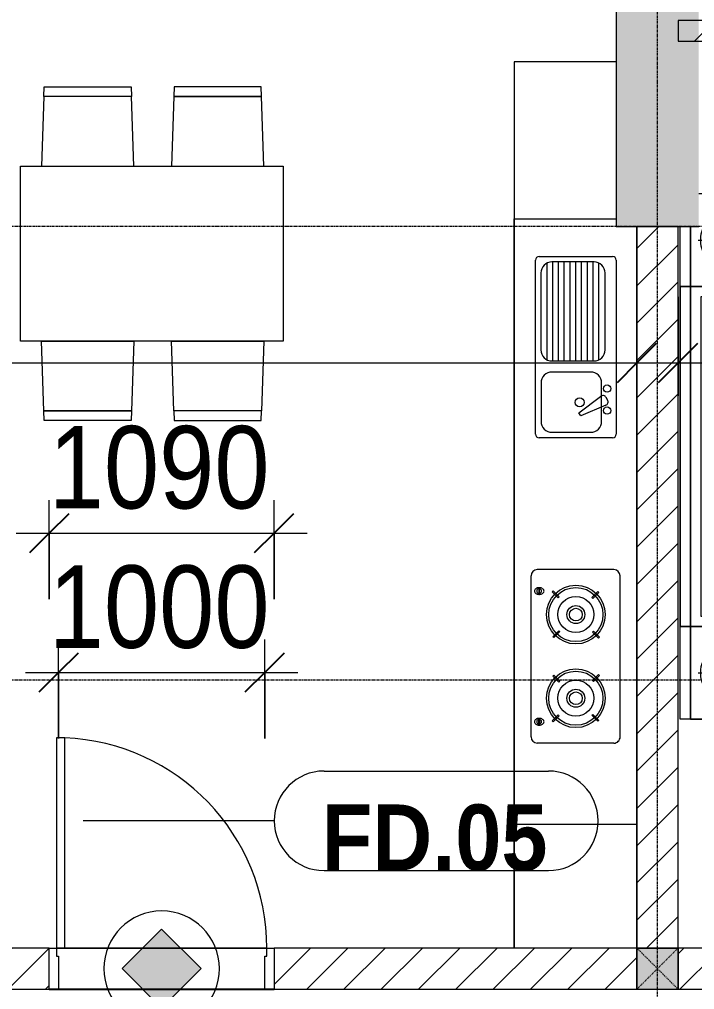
# Model space of a CAD drawing. Header units: millimetres. Extents: x 962 to 241049, y -15958 to 84407.
# Drawn here: x 121037 to 124312, y 35536 to 40242 of the extents above; entities that cross this region are included whole.
import ezdxf

# ---------------------------------------------------------------- set-up
doc = ezdxf.new("R2010")
doc.units = ezdxf.units.MM
doc.linetypes.add('Dash', pattern=[6, 3, -3])
doc.linetypes.add('Grid Line', pattern=[22.225, 12.7, -3.175, 3.175, -3.175])
for name, color, linetype, lineweight in [('0-1', 7, 'Continuous', 5), ('A-ANNO-DIMS', 211, 'Continuous', 9), ('A-ANNO-DIMS-160', 211, 'Continuous', 9), ('A-ANNO-NOTE', 131, 'Continuous', 9), ('A-DETL-GENF-2', 1, 'Continuous', 9), ('A-DOOR-3', 1, 'Continuous', 9), ('A-DOOR-FRAM-1', 1, 'Continuous', 9), ('A-DOOR-IDEN', 31, 'Continuous', 9), ('A-FLOR-2', 9, 'Continuous', 9), ('A-WALL', 113, 'Continuous', 9), ('A-WALL-1', 253, 'Continuous', 18), ('A-WALL-3', 113, 'Continuous', 18), ('A-WALL-PATT-1', 10, 'Continuous', 9), ('A-WALL-PATT-2', 111, 'Continuous', 9), ('I-FURN', 30, 'Continuous', 9), ('I-FURN-1', 254, 'Continuous', 9), ('S-COLS', 52, 'Continuous', 9), ('S-COLS-1', 52, 'Continuous', 5), ('S-COLS-2', 7, 'Continuous', 18), ('S-COLS-6', 52, 'Continuous', 18), ('S-COLS-7', 52, 'Dash', 9), ('S-COLS-HDLN', 52, 'Dash', 9), ('S-GRID-1', 1, 'Grid Line', 9)]:
    doc.layers.add(name, color=color, linetype=linetype, lineweight=lineweight)
doc.styles.add('Arial_B_5', font='arialbd_0.ttf', dxfattribs={"width": 0.9, "height": 320})
doc.styles.add('UTM Avo', font='UTM Avo.ttf', dxfattribs={"width": 0.9, "height": 400})
doc.dimstyles.new('1_Dim_chi_tiet_2_5', dxfattribs={"dimscale": 304.8, "dimtxt": 399.720379, "dimasz": 0.629921, "dimexe": 0.524934, "dimexo": 0.0625, "dimgap": 0.052493, "dimtad": 1, "dimdec": 0, "dimrnd": 5, "dimzin": 0, "dimdsep": 46, "dimtxsty": 'UTM Avo', "dimblk1": 'OBLIQUE', "dimblk2": 'OBLIQUE', "dimsah": 1, "dimcen": 0.09, "dimdle": 0.524934, "dimazin": 0, "dimtfac": 1, "dimtdec": 4, "dimtix": 1, "dimtmove": 0, "dimatfit": 3, "dimfxl": 1.049869, "dimfxlon": 1, "dimtvp": 1, "dimtolj": 1, "dimtzin": 0, "dimarcsym": 2})
pattern_1 = [(45, (63179.03, 0), (-90.50967, 90.50967), [])]

# ---------------------------------------------------------------- blocks, each defined once
blk = doc.blocks.new('NCV_TKTC_KET CAU_rvt-1-TKCS_MB TẦNG 1')
at = {"layer": 'S-COLS-1'}
blk.add_hatch(color=256, dxfattribs=at).paths.add_polyline_path([(61152.6, 39236.9), (61152.6, 40536.9), (60752.6, 40536.9), (60752.6, 39236.9), (60951.6, 39236.9)])
at = {"layer": 'S-COLS-2'}
for p, q in [((60752.6, 40536.9), (60752.6, 39236.9)), ((60752.6, 39236.9), (61152.6, 39236.9))]:
    blk.add_line(p, q, dxfattribs=at)
blk = doc.blocks.new('HE BEP A - HE BEP A-V100-TKCS_MB TẦNG 1')
at = {"layer": 'I-FURN'}
for p, q in [((3703.5, 605.3), (3703.5, 11)), ((3279.1, 524.2), (2497.5, 524.2)), ((3.5, 505.3), (3.5, 11)), ((765.9, 11), (765.9, 505.3)), ((765.9, 11), (765.9, 505.3)), ((948.4, 131.7), (948.4, 487.8)), ((965.9, 505.3), (1810.5, 505.3)), ((1828, 487.8), (1828, 131.7)), ((2467.5, 494.2), (2467.5, 122.2)), ((3309.1, 494.2), (3309.1, 122.2)), ((1401.8, 451.1), (1028.4, 451.1)), ((1747.9, 434.2), (1562.5, 434.2)), ((1706.2, 324.4), (1627.3, 429.4)), ((1644.6, 463.3), (1632.2, 456.1)), ((1670.1, 454.1), (1721.6, 333.3)), ((2795.6, 424), (2766.5, 394.9)), ((2800, 419.6), (2795.6, 424)), ((2976.7, 419.6), (2981.1, 424)), ((2981.1, 424), (3010.2, 394.9)), ((975, 397.7), (975, 193.3)), ((975, 391.9), (1455.1, 391.9)), ((979.9, 419.9), (1450.3, 419.9)), ((1455.1, 193.3), (1455.1, 397.7)), ((1509.1, 380.9), (1509.1, 194.2)), ((1801.3, 194.2), (1801.3, 380.9)), ((2578, 421.2), (2573.6, 416.8)), ((2573.6, 416.8), (2602.8, 387.7)), ((2607.1, 392.1), (2578, 421.2)), ((2602.8, 387.7), (2607.1, 392.1)), ((2766.5, 394.9), (2770.8, 390.5)), ((2770.8, 390.5), (2800, 419.6)), ((3005.8, 390.5), (2976.7, 419.6)), ((3010.2, 394.9), (3005.8, 390.5)), ((3169.5, 392.1), (3198.6, 421.2)), ((3173.9, 387.7), (3169.5, 392.1)), ((3203, 416.8), (3173.9, 387.7)), ((3198.6, 421.2), (3203, 416.8)), ((975, 363.9), (1455.1, 363.9)), ((975, 335.9), (1455.1, 335.9)), ((1721.6, 333.3), (1706.2, 324.4)), ((975, 307.9), (1455.1, 307.9)), ((975, 279.9), (1455.1, 279.9)), ((975, 251.9), (1455.1, 251.9)), ((975, 223.9), (1455.1, 223.9)), ((975, 195.9), (1455.1, 195.9)), ((2570.9, 199.3), (2600, 228.4)), ((2575.3, 194.9), (2570.9, 199.3)), ((2604.4, 224), (2575.3, 194.9)), ((2600, 228.4), (2604.4, 224)), ((2763.7, 226.8), (2768.1, 231.2)), ((2792.8, 197.7), (2763.7, 226.8)), ((2768.1, 231.2), (2797.2, 202)), ((2797.2, 202), (2792.8, 197.7)), ((3008.5, 231.2), (2979.4, 202)), ((2979.4, 202), (2983.8, 197.7)), ((2983.8, 197.7), (3012.9, 226.8)), ((3012.9, 226.8), (3008.5, 231.2)), ((3176.6, 228.4), (3172.2, 224)), ((3172.2, 224), (3201.4, 194.9)), ((3205.8, 199.3), (3176.6, 228.4)), ((3201.4, 194.9), (3205.8, 199.3)), ((981.5, 167.9), (1448.7, 167.9)), ((1810.5, 114.2), (965.9, 114.2)), ((1028.4, 139.9), (1401.8, 139.9)), ((1562.5, 140.8), (1747.9, 140.8)), ((2555.1, 133.3), (2555.1, 129.3)), ((2587.6, 133.3), (2555.1, 133.3)), ((2555.1, 129.3), (2587.6, 129.3)), ((2587.6, 129.3), (2587.6, 133.3)), ((3189, 129.3), (3189, 133.3)), ((3189, 133.3), (3221.5, 133.3)), ((3221.5, 129.3), (3189, 129.3)), ((3221.5, 133.3), (3221.5, 129.3)), ((3279.1, 92.2), (2497.5, 92.2)), ((3.5, 11), (765.9, 11)), ((4303.1, 11), (765.9, 11))]:
    blk.add_line(p, q, dxfattribs=at)
for centre, radius in [((1589.4, 460.9), 17.8), ((1696.1, 460.9), 17.8), ((2685.4, 309.4), 142.6), ((2685.4, 309.4), 131.3), ((3091.2, 309.4), 142.6), ((3091.2, 309.4), 131.3), ((2685.4, 309.4), 87.2), ((3091.2, 309.4), 87.2), ((1656.3, 327.5), 22.2), ((2685.4, 309.4), 43.6), ((2685.4, 309.4), 30.9), ((3091.2, 309.4), 43.6), ((3091.2, 309.4), 30.9)]:
    blk.add_circle(centre, radius, dxfattribs=at)
for centre, radius, start, end in [((2497.5, 494.2), 30, 90, 180), ((3279.1, 494.2), 30, 360, 90), ((965.9, 487.8), 17.5, 90, 180), ((1810.5, 487.8), 17.5, 0, 90), ((1028.4, 397.7), 53.3, 90, 180), ((1401.8, 397.7), 53.3, 360, 90), ((1562.5, 380.9), 53.3, 90, 180), ((1641, 440.7), 17.8, 119.9521, 219.4618), ((1653.4, 447.9), 17.8, 20.5379, 119.9521), ((1747.9, 380.9), 53.3, 360, 90), ((1028.4, 193.3), 53.3, 180, 270), ((1401.8, 193.3), 53.3, 270, 360), ((1562.5, 194.2), 53.3, 180, 270), ((1747.9, 194.2), 53.3, 270, 360), ((2580.1, 134.1), 24.7, 145.204, 163.9419), ((2571.3, 131.3), 11.6, 9.9102, 170.0898), ((2574.8, 137.9), 18.1, 120.7976, 145.204), ((2571.4, 143.6), 11.5, 90, 120.7976), ((2571.4, 143.6), 11.5, 59.2024, 90), ((2568, 137.9), 18.1, 34.796, 59.2024), ((2562.6, 134.1), 24.7, 16.0581, 34.796), ((3214, 134.1), 24.7, 145.204, 163.9419), ((3208.7, 137.9), 18.1, 120.7976, 145.204), ((3205.3, 131.3), 11.6, 9.9102, 170.0898), ((3205.3, 143.6), 11.5, 90, 120.7976), ((3205.3, 143.6), 11.5, 59.2024, 90), ((3201.9, 137.9), 18.1, 34.796, 59.2024), ((3196.5, 134.1), 24.7, 16.0581, 34.796), ((965.9, 131.7), 17.5, 180, 270), ((1810.5, 131.7), 17.5, 270, 360), ((2497.5, 122.2), 30, 180, 270), ((2588.6, 131.7), 33.5, 163.9419, 180), ((2588.6, 131.7), 33.5, 180, 196.0581), ((2580.1, 129.2), 24.7, 196.0581, 214.796), ((2571.3, 131.3), 11.6, 189.7177, 350.2823), ((2574.8, 125.5), 18.1, 214.796, 239.2024), ((2571.4, 119.8), 11.5, 239.2024, 270), ((2571.4, 119.8), 11.5, 270, 300.7976), ((2568, 125.5), 18.1, 300.7976, 325.204), ((2562.6, 129.2), 24.7, 325.204, 343.9419), ((2554.1, 131.7), 33.5, 0, 16.0581), ((2554.1, 131.7), 33.5, 343.9419, 0), ((3222.5, 131.7), 33.5, 163.9419, 180), ((3222.5, 131.7), 33.5, 180, 196.0581), ((3214, 129.2), 24.7, 196.0581, 214.796), ((3208.7, 125.5), 18.1, 214.796, 239.2024), ((3205.3, 131.3), 11.6, 189.7177, 350.2823), ((3205.3, 119.8), 11.5, 239.2024, 270), ((3205.3, 119.8), 11.5, 270, 300.7976), ((3201.9, 125.5), 18.1, 300.7976, 325.204), ((3196.5, 129.2), 24.7, 325.204, 343.9419), ((3188, 131.7), 33.5, 0, 16.0581), ((3188, 131.7), 33.5, 343.9419, 0), ((3279.1, 122.2), 30, 270, 360)]:
    blk.add_arc(centre, radius, start, end, dxfattribs=at)
at = {"layer": 'I-FURN-1'}
for p, q in [((3.5, 505.3), (3.5, 11)), ((3.5, 11), (4303.1, 11))]:
    blk.add_line(p, q, dxfattribs=at)
blk = doc.blocks.new('RES_BAN AN 1 - RES_BAN AN 1-842837-TKCS_MB TẦNG 1')
at = {"layer": 'I-FURN-1'}
for p, q in [((-425, 1275), (425, 1275)), ((-425, 0), (-425, 1275)), ((425, 1275), (425, 0)), ((-425, 1180), (-761.9, 1168.8)), ((-425, 732.5), (-425, 1180)), ((425, 1180), (761.9, 1168.8)), ((425, 732.5), (425, 1180)), ((-761.9, 1168.8), (-809.6, 1167.2)), ((-809.6, 1167.2), (-809.6, 745.3)), ((-761.9, 1168.8), (-761.9, 743.8)), ((-761.9, 743.8), (-761.9, 1168.8)), ((761.9, 1168.8), (761.9, 743.8)), ((761.9, 1168.8), (761.9, 743.8)), ((809.6, 1167.2), (761.9, 1168.8)), ((809.6, 745.3), (809.6, 1167.2)), ((-809.6, 745.3), (-761.9, 743.8)), ((-761.9, 743.8), (-425, 732.5)), ((761.9, 743.8), (425, 732.5)), ((761.9, 743.8), (809.6, 745.3)), ((-809.6, 536.9), (-761.9, 538.5)), ((-809.6, 115.1), (-809.6, 536.9)), ((-425, 549.7), (-761.9, 538.5)), ((-761.9, 538.5), (-761.9, 113.5)), ((-761.9, 538.5), (-761.9, 113.5)), ((-425, 102.3), (-425, 549.7)), ((425, 549.7), (761.9, 538.5)), ((425, 102.3), (425, 549.7)), ((761.9, 538.5), (761.9, 113.5)), ((761.9, 538.5), (809.6, 536.9)), ((761.9, 113.5), (761.9, 538.5)), ((809.6, 536.9), (809.6, 115.1)), ((-761.9, 113.5), (-809.6, 115.1)), ((-761.9, 113.5), (-425, 102.3)), ((761.9, 113.5), (425, 102.3)), ((809.6, 115.1), (761.9, 113.5)), ((425, 0), (-425, 0))]:
    blk.add_line(p, q, dxfattribs=at)
blk = doc.blocks.new('GIUONG NGU-2TAB-1600x2000 - GIUONG NGU-2TAB-1600x2000-V12-TKCS_MB TẦNG 1')
at = {"layer": 'I-FURN-1'}
for p, q in [((569.6, 2050), (1997.1, 2050)), ((1997.1, 2050), (569.6, 2050)), ((1997.1, 2000), (569.6, 2000)), ((458.5, 50), (458.5, 1938.9)), ((458.5, 1938.9), (458.5, 50)), ((508.5, 1938.9), (508.5, 100)), ((2058.2, 100), (2058.2, 1938.9)), ((2108.2, 1938.9), (2108.2, 50)), ((2108.2, 50), (2108.2, 1938.9)), ((8.5, 90), (8.5, 450.3)), ((8.5, 450.3), (458.5, 450.3)), ((8.5, 450.3), (458.5, 450.3)), ((8.5, 90), (8.5, 450.3)), ((458.5, 450.3), (458.5, 50)), ((458.5, 450.3), (458.5, 50)), ((2108.2, 50), (2108.2, 450.3)), ((2108.2, 450.3), (2558.2, 450.3)), ((2108.2, 450.3), (2108.2, 50)), ((2558.2, 450.3), (2108.2, 450.3)), ((2558.2, 450.3), (2558.2, 50)), ((2558.2, 50), (2558.2, 450.3)), ((233.5, 86.8), (233.5, 413.5)), ((2333.2, 86.8), (2333.2, 413.5)), ((120.2, 250.2), (346.8, 250.2)), ((2446.5, 250.2), (2219.8, 250.2)), ((508.5, 100), (2058.2, 100)), ((458.5, 50), (168.3, 50)), ((168.3, 50), (458.5, 50)), ((458.5, 50), (168.3, 50)), ((2108.2, 50), (458.5, 50)), ((458.5, 50), (458.5, 0)), ((458.5, 0), (458.5, 50)), ((458.5, 50), (2108.2, 50)), ((458.5, 50), (2108.2, 50)), ((2558.2, 50), (2108.2, 50)), ((2108.2, 50), (2558.2, 50)), ((2108.2, 0), (2108.2, 50)), ((2108.2, 50), (2108.2, 0)), ((2108.2, 50), (2558.2, 50)), ((2558.2, 50), (2558.2, 0)), ((458.5, 0), (168.3, 0)), ((2108.2, 0), (458.5, 0)), ((458.5, 0), (2108.2, 0)), ((2558.2, 0), (2108.2, 0))]:
    blk.add_line(p, q, dxfattribs=at)
for centre in [(233.5, 250.2), (2333.2, 250.2)]:
    blk.add_circle(centre, 150.7, dxfattribs=at)
for centre, radius, start, end in [((569.6, 1938.9), 111.1, 90, 180), ((569.6, 1938.9), 111.1, 90, 180), ((1997.1, 1938.9), 111.1, 0, 90), ((1997.1, 1938.9), 111.1, 360, 90), ((569.6, 1938.9), 61.1, 90, 180), ((1997.1, 1938.9), 61.1, 360, 90)]:
    blk.add_arc(centre, radius, start, end, dxfattribs=at)
blk = doc.blocks.new('NCV_TKTC_TANG 1_rvt-1-TKCS_MB TẦNG 1')
at = {"layer": 'A-WALL-PATT-1'}
h = blk.add_hatch(dxfattribs=at)
h.set_pattern_fill('FP_1', color=256, style=0, pattern_type=2)
h.set_pattern_definition([(45, (0, 0), (-90.50967, 90.50967), [])])
h.paths.add_polyline_path([(61052.6, 40136.9), (61254.6, 40136.9), (61254.6, 40236.9), (61052.6, 40236.9)])
h.paths.add_polyline_path([(62154.6, 40136.9), (62552.6, 40136.9), (62552.6, 40236.9), (62154.6, 40236.9)])
h.paths.add_polyline_path([(62752.6, 40136.9), (63054.6, 40136.9), (63054.6, 40236.9), (62752.6, 40236.9), (62752.6, 40212.1)])
h.paths.add_polyline_path([(64152.6, 40136.9), (64254.2, 40136.9), (64254.2, 40236.9), (63954.6, 40236.9), (63954.6, 40136.9), (64052.6, 40136.9)])
h.paths.add_polyline_path([(65054.2, 40136.9), (65852.6, 40136.9), (65852.6, 40236.9), (65054.2, 40236.9)])
at = {"layer": 'A-FLOR-2'}
for p, q in [((60852.6, 35737.4), (60852.6, 39236.9)), ((58037.6, 35736.9), (59057.6, 35736.9)), ((59057.6, 35736.9), (58037.6, 35736.9)), ((58002.6, 35536.9), (59092.6, 35536.9))]:
    blk.add_line(p, q, dxfattribs=at)
at = {"layer": 'A-WALL-1'}
for p, q in [((61254.6, 40236.9), (61052.6, 40236.9)), ((61052.6, 40236.9), (61052.6, 40136.9)), ((61052.6, 40136.9), (61254.6, 40136.9))]:
    blk.add_line(p, q, dxfattribs=at)
at = {"layer": 'I-FURN-1'}
for name, p, rotation in [('HE BEP A - HE BEP A-V100-TKCS_MB TẦNG 1', (60247.2, 40040.4), 270.0000000000001), ('RES_BAN AN 1 - RES_BAN AN 1-842837-TKCS_MB TẦNG 1', (57862.6, 39105.7), 270.0000000000001), ('GIUONG NGU-2TAB-1600x2000 - GIUONG NGU-2TAB-1600x2000-V12-TKCS_MB TẦNG 1', (61062.6, 39405.2), 269.9999999999995)]:
    blk.add_blockref(name, p, dxfattribs=dict(at, rotation=rotation))
blk = doc.blocks.new('FD_05 - FD_05-1000x2200mm-835433-TKCS_MB TẦNG 1')
at = {"layer": 'A-DETL-GENF-2'}
for p, q in [((510, -100), (470, -100)), ((470, -100), (470, -1120)), ((510, -1120), (510, -100)), ((470, -1120), (510, -1120))]:
    blk.add_line(p, q, dxfattribs=at)
blk.add_arc((510, -100), 1020, 180, 267.7525, dxfattribs=at)
at = {"layer": 'A-DOOR-FRAM-1'}
for p, q in [((-545, 100), (-500, 100)), ((-545, -100), (-545, 100)), ((-500, 100), (-500, -60)), ((500, 100), (545, 100)), ((500, -60), (500, 100)), ((545, 100), (545, -100)), ((-500, -60), (-510, -60)), ((-510, -60), (-510, -100)), ((510, -60), (500, -60)), ((510, -100), (510, -60)), ((-510, -100), (-545, -100)), ((545, -100), (510, -100))]:
    blk.add_line(p, q, dxfattribs=at)
blk = doc.blocks.new('G1_SOF - BO TRU - 200x200-3050151-TKCS_MB TẦNG 1')
at = {"layer": 'S-COLS-HDLN'}
for p, q in [((-100, 100), (100, -100)), ((100, 100), (-100, -100))]:
    blk.add_line(p, q, dxfattribs=at)
blk = doc.blocks.new('DIMBLOCK37-TKCS_MB TẦNG 1')
at = {"layer": 'A-ANNO-DIMS-160'}
for p, q in [((121181.6, 37430), (121181.6, 37910)), ((122271.6, 37430), (122271.6, 37910)), ((121021.6, 37750), (122431.6, 37750)), ((121181.6, 37750), (121181.6, 37430)), ((122271.6, 37750), (122271.6, 37430))]:
    blk.add_line(p, q, dxfattribs=at)
at = {"layer": 'A-ANNO-DIMS-160', "lineweight": 25}
for p, q in [((121181.6, 37750), (121277.6, 37846)), ((122271.6, 37750), (122367.6, 37846)), ((121181.6, 37750), (121085.6, 37654)), ((122271.6, 37750), (122175.6, 37654))]:
    blk.add_line(p, q, dxfattribs=at)
at = {"layer": 'A-ANNO-DIMS-160', "color": 0, "insert": (121178.8, 38269.7), "char_height": 400, "width": 1314.636, "attachment_point": 1, "line_spacing_factor": 1.110334, "style": 'UTM Avo'}
blk.add_mtext('1090', dxfattribs=at)
blk = doc.blocks.new('_Oblique')
at = {"color": 0, "linetype": 'ByBlock', "lineweight": -2}
blk.add_line((-0.5, -0.5), (0.5, 0.5), dxfattribs=at)
blk = doc.blocks.new('DIMBLOCK93-TKCS_MB TẦNG 1')
at = {"layer": 'A-ANNO-DIMS-160'}
for p, q in [((121226.6, 36753.9), (121226.6, 37233.9)), ((122226.6, 36753.9), (122226.6, 37233.9)), ((121066.6, 37073.9), (122386.6, 37073.9)), ((121226.6, 37073.9), (121226.6, 36753.9)), ((122226.6, 37073.9), (122226.6, 36753.9))]:
    blk.add_line(p, q, dxfattribs=at)
at = {"layer": 'A-ANNO-DIMS-160', "lineweight": 25}
for p, q in [((121226.6, 37073.9), (121322.6, 37169.9)), ((122226.6, 37073.9), (122322.6, 37169.9)), ((121226.6, 37073.9), (121130.6, 36977.9)), ((122226.6, 37073.9), (122130.6, 36977.9))]:
    blk.add_line(p, q, dxfattribs=at)
at = {"layer": 'A-ANNO-DIMS-160', "color": 0, "insert": (121178.8, 37593.5), "char_height": 400, "width": 1314.636, "attachment_point": 1, "line_spacing_factor": 1.110334, "style": 'UTM Avo'}
blk.add_mtext('1000', dxfattribs=at)
blk = doc.blocks.new('STN_Door Tag - STN_Door Tag-1788670-TKCS_MB TẦNG 1')
at = {"layer": 'A-DOOR-IDEN'}
for p, q in [((-3.37, 1.495), (3.431, 1.495)), ((-3.37, -1.524), (3.431, -1.524))]:
    blk.add_line(p, q, dxfattribs=at)
for centre, start, end in [((-3.37, -0.015), 90, 270), ((3.431, -0.015), 270, 90)]:
    blk.add_arc(centre, 1.509, start, end, dxfattribs=at)
blk = doc.blocks.new('DIMBLOCK184-TKCS_MB TẦNG 1')
at = {"layer": 'A-ANNO-DIMS-160'}
for p, q in [((116031.6, 38895.5), (116031.6, 38415.5)), ((116031.6, 38575.5), (116031.6, 38895.5)), ((124031.6, 38895.5), (124031.6, 38415.5)), ((124031.6, 38575.5), (124031.6, 38895.5)), ((115871.6, 38575.5), (124191.6, 38575.5))]:
    blk.add_line(p, q, dxfattribs=at)
at = {"layer": 'A-ANNO-DIMS-160', "lineweight": 25}
for p, q in [((116031.6, 38575.5), (116127.6, 38671.5)), ((124031.6, 38575.5), (124127.6, 38671.5)), ((116031.6, 38575.5), (115935.6, 38479.5)), ((124031.6, 38575.5), (123935.6, 38479.5))]:
    blk.add_line(p, q, dxfattribs=at)
at = {"layer": 'A-ANNO-DIMS-160', "color": 0, "insert": (119483.8, 39095.2), "char_height": 400, "width": 1314.636, "attachment_point": 1, "line_spacing_factor": 1.110334, "style": 'UTM Avo'}
blk.add_mtext('8000', dxfattribs=at)
blk = doc.blocks.new('DIMBLOCK185-TKCS_MB TẦNG 1')
at = {"layer": 'A-ANNO-DIMS-160'}
for p, q in [((124231.6, 38895.5), (124231.6, 38415.5)), ((124231.6, 38575.5), (124231.6, 38895.5)), ((132231.6, 38895.5), (132231.6, 38415.5)), ((132231.6, 38575.5), (132231.6, 38895.5)), ((124071.6, 38575.5), (132391.6, 38575.5))]:
    blk.add_line(p, q, dxfattribs=at)
at = {"layer": 'A-ANNO-DIMS-160', "lineweight": 25}
for p, q in [((124231.6, 38575.5), (124327.6, 38671.5)), ((132231.6, 38575.5), (132327.6, 38671.5)), ((124231.6, 38575.5), (124135.6, 38479.5)), ((132231.6, 38575.5), (132135.6, 38479.5))]:
    blk.add_line(p, q, dxfattribs=at)
at = {"layer": 'A-ANNO-DIMS-160', "color": 0, "insert": (127683.8, 39095.2), "char_height": 400, "width": 1314.636, "attachment_point": 1, "line_spacing_factor": 1.110334, "style": 'UTM Avo'}
blk.add_mtext('8000', dxfattribs=at)
blk = doc.blocks.new('HDNDCT_GHI CHÚ CỬA CHỐNG CHÁY EI30 - HDNDCT_GHI CHÚ CỬA CHỐNG CHÁY EI30-2461928-TKCS_MB TẦNG 1')
at = {"layer": 'A-ANNO-NOTE'}
blk.add_hatch(color=256, dxfattribs=at).paths.add_polyline_path([(-1.2, 0), (0, 1.2), (1.2, 0), (0, -1.2)])
for p, q in [((0, 1.2), (-1.2, 0)), ((1.2, 0), (0, 1.2)), ((-1.2, 0), (0, -1.2)), ((0, -1.2), (1.2, 0))]:
    blk.add_line(p, q, dxfattribs=at)
for start, end in [(360, 180), (180, 360)]:
    blk.add_arc((0, 0), 1.75, start, end, dxfattribs=at)

msp = doc.modelspace()

# ---------------------------------------------------------------- hatches: boundary and pattern name
at = {"layer": 'A-WALL-PATT-2'}
h = msp.add_hatch(dxfattribs=at)
h.set_pattern_fill('FP_1', color=256, style=0, pattern_type=2)
h.set_pattern_definition(pattern_1)
h.paths.add_polyline_path([(124130.6, 35737.4), (124231.6, 35737.4), (124231.6, 39237.4), (124031.6, 39237.4), (124031.6, 35737.4)])
h = msp.add_hatch(dxfattribs=at)
h.set_pattern_fill('FP_1', color=256, style=0, pattern_type=2)
h.set_pattern_definition(pattern_1)
h.paths.add_polyline_path([(130578.7, 35537.4), (132231.7, 35537.4), (132231.7, 35737.4), (130471.6, 35737.4), (130471.6, 35537.4)])
h.paths.add_polyline_path([(128160.7, 35537.4), (129031.9, 35537.4), (129031.9, 35737.4), (124231.6, 35737.4), (124231.6, 35537.4), (127354.7, 35537.4)])
h.paths.add_polyline_path([(129231.9, 35537.4), (129381.6, 35537.4), (129381.6, 35737.4), (129231.9, 35737.4)])
h.paths.add_polyline_path([(120100.6, 35537.4), (121181.6, 35537.4), (121181.6, 35737.4), (119831.6, 35737.4), (119831.6, 35537.4)])
h.paths.add_polyline_path([(119294.5, 35537.4), (119631.6, 35537.4), (119631.6, 35737.4), (116031.7, 35737.4), (116031.7, 35537.4), (117682.5, 35537.4)])
h.paths.add_polyline_path([(124031.6, 35537.4), (124031.6, 35737.4), (122271.6, 35737.4), (122271.6, 35537.4), (122518.6, 35537.4)])
h.paths.add_polyline_path([(115831.7, 35537.4), (115831.7, 35737.4), (112831.9, 35737.4), (112831.9, 35537.4)])
h.paths.add_polyline_path([(112631.9, 35537.4), (112631.9, 35737.4), (107831.7, 35737.4), (107831.7, 35537.4), (111234.4, 35537.4)])
at = {"layer": 'S-COLS-1'}
msp.add_hatch(color=256, dxfattribs=at).paths.add_polyline_path([(124231.6, 35537.4), (124231.6, 35737.4), (124031.6, 35737.4), (124031.6, 35537.4), (124130.6, 35537.4)])

# ---------------------------------------------------------------- linework, layer by layer
at = {"layer": 'A-DOOR-IDEN'}
msp.add_line((121345.3, 36356.2), (122273, 36356.2), dxfattribs=at)
at = {"layer": 'A-WALL'}
for p, q in [((121216.6, 35737.4), (122236.6, 35737.4)), ((124031.6, 35537.4), (124031.6, 35737.4)), ((124031.6, 35737.4), (124231.6, 35737.4)), ((124231.6, 35737.4), (124231.6, 35537.4)), ((122226.6, 35537.4), (121226.6, 35537.4))]:
    msp.add_line(p, q, dxfattribs=at)
at = {"layer": 'A-WALL-3'}
for p, q in [((124231.6, 39237.4), (124031.6, 39237.4)), ((124031.6, 39237.4), (124031.6, 35737.4)), ((124231.6, 35737.4), (124231.6, 39237.4)), ((121181.6, 35737.4), (119831.6, 35737.4)), ((121181.6, 35537.4), (121181.6, 35737.4)), ((124031.6, 35737.4), (122271.6, 35737.4)), ((122271.6, 35737.4), (122271.6, 35537.4)), ((129031.9, 35737.4), (124231.6, 35737.4)), ((119831.6, 35537.4), (121181.6, 35537.4)), ((122271.6, 35537.4), (124031.6, 35537.4)), ((124231.6, 35537.4), (129031.9, 35537.4))]:
    msp.add_line(p, q, dxfattribs=at)
at = {"layer": 'S-COLS'}
for p, q in [((124231.6, 35737.4), (124031.6, 35737.4)), ((124031.6, 35737.4), (124031.6, 35537.4)), ((124231.6, 35537.4), (124231.6, 35737.4))]:
    msp.add_line(p, q, dxfattribs=at)
at = {"layer": 'S-COLS-6'}
msp.add_line((124031.6, 35537.4), (124231.6, 35537.4), dxfattribs=at)
at = {"layer": 'S-GRID-1'}
for p, q in [((124131.6, 15532), (124131.6, 78459.2)), ((192368.8, 39236.9), (96265.8, 39236.9)), ((192368.8, 37036.9), (96265.8, 37036.9))]:
    msp.add_line(p, q, dxfattribs=at)

# ---------------------------------------------------------------- block references
at = {"layer": '0-1'}
for name in ['NCV_TKTC_KET CAU_rvt-1-TKCS_MB TẦNG 1', 'NCV_TKTC_TANG 1_rvt-1-TKCS_MB TẦNG 1']:
    msp.add_blockref(name, (63179, 0), dxfattribs=at)
at = {"layer": 'A-ANNO-NOTE', "xscale": 160, "yscale": 160, "zscale": 160}
msp.add_blockref('HDNDCT_GHI CHÚ CỬA CHỐNG CHÁY EI30 - HDNDCT_GHI CHÚ CỬA CHỐNG CHÁY EI30-2461928-TKCS_MB TẦNG 1', (121726.6, 35637.4), dxfattribs=at)
at = {"layer": 'A-DOOR-3', "rotation": 180}
msp.add_blockref('FD_05 - FD_05-1000x2200mm-835433-TKCS_MB TẦNG 1', (121726.6, 35637.4), dxfattribs=at)
at = {"layer": 'A-DOOR-IDEN', "xscale": 159.9999999999999, "yscale": 159.9999999999999, "zscale": 159.9999999999999}
msp.add_blockref('STN_Door Tag - STN_Door Tag-1788670-TKCS_MB TẦNG 1', (123053.6, 36356.9), dxfattribs=at)
at = {"layer": 'S-COLS-7'}
msp.add_blockref('G1_SOF - BO TRU - 200x200-3050151-TKCS_MB TẦNG 1', (124131.6, 35637.4), dxfattribs=at)

# ---------------------------------------------------------------- texts
at = {"layer": 'A-DOOR-IDEN', "insert": (123050.4, 36271.5), "char_height": 320, "width": 1124.64, "attachment_point": 5, "line_spacing_factor": 0.936439, "style": 'Arial_B_5'}
msp.add_mtext('\\pt7.2,14.4,21.6,28.8,36,43.2,50.4,57.6,64.8,72,79.2,86.4,93.6,100.8,108,115.2,122.4,129.6,136.8,144,151.2,158.4,165.6,172.8,180,187.2,194.4,201.6,208.8,216,223.2,230.4;FD.05', dxfattribs=at)

# ---------------------------------------------------------------- dimensions: what is measured, and where the dimension line sits
at = {"layer": 'A-ANNO-DIMS'}
for base, p1, p2, override, picture, middle in [((124031.6, 38575.5), (116031.6, 38895.5), (124031.6, 38895.5), {"dimpost": '<>', "dimfxl": 8000}, 'DIMBLOCK184-TKCS_MB TẦNG 1', (120031.6, 38798.5)), ((132231.6, 38575.5), (124231.6, 38895.5), (132231.6, 38895.5), {"dimpost": '<>', "dimfxl": 8000}, 'DIMBLOCK185-TKCS_MB TẦNG 1', (128231.6, 38798.5)), ((122271.6, 37750), (121181.6, 37430), (122271.6, 37430), {"dimpost": '<>', "dimfxl": 1090}, 'DIMBLOCK37-TKCS_MB TẦNG 1', (121726.6, 37973)), ((122226.6, 37073.9), (121226.6, 36753.9), (122226.6, 36753.9), {"dimpost": '<>', "dimfxl": 1000}, 'DIMBLOCK93-TKCS_MB TẦNG 1', (121726.6, 37296.9))]:
    dim = msp.add_linear_dim(base=base, p1=p1, p2=p2, dimstyle='1_Dim_chi_tiet_2_5', override=override, dxfattribs=at)
    dim.commit()
    dim.dimension.update_dxf_attribs({"geometry": picture, "text_midpoint": middle})

doc.saveas('drawing.dxf')
